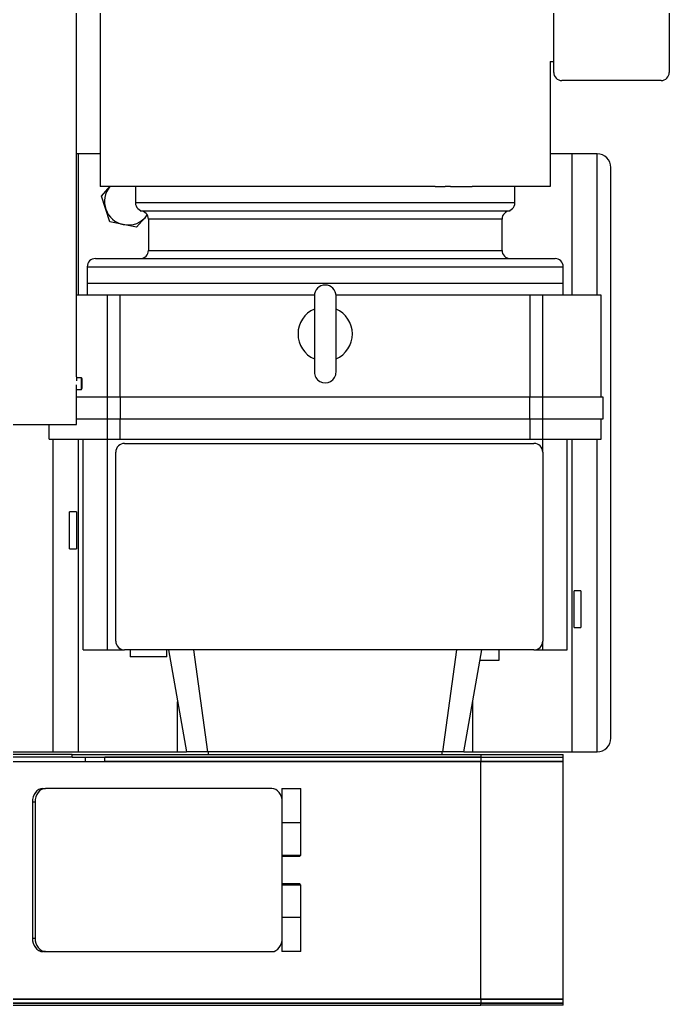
# Model space of a CAD drawing. Extents: x -681219 to -550379, y -242630 to -158199.
# Drawn here: x -601696 to -601219, y -233934 to -233209 of the extents above; entities that cross this region are included whole.
import ezdxf

# ---------------------------------------------------------------- set-up
doc = ezdxf.new("R2010")
doc.units = 0
doc.header["$LTSCALE"] = 1000
doc.layers.get('0').update_dxf_attribs({"linetype": 'CONTINUOUS'})

# ---------------------------------------------------------------- blocks, each defined once
blk = doc.blocks.new('CYPJ15001B0001XY_A_CYPJ1000_V_1')
at = {"color": 0, "linetype": 'ByBlock', "lineweight": -2}
for p, q in [((296, 1343), (466, 1343)), ((472, 1337), (472, 1264)), ((956, 1300), (536, 1300)), ((630, 1293), (630, 1250)), ((705, 1293), (630, 1293)), ((721, 1294.5), (705, 1294.5)), ((705, 1294.5), (705, 1250)), ((721, 1250), (721, 1294.5)), ((736, 1293), (721, 1293)), ((736, 1250), (736, 1293)), ((630, 1290), (526, 1290)), ((526, 1290), (526, 1271.5)), ((966, 1290), (736, 1290)), ((966, 1271.5), (966, 1290)), ((847.5, 1278), (874.5, 1278)), ((847.5, 1278), (847.5, 1273)), ((874.5, 1273), (874.5, 1278)), ((630, 1271.5), (526, 1271.5)), ((526, 1271.5), (526, 1255.5)), ((966, 1271.5), (736, 1271.5)), ((874.5, 1273), (847.5, 1273)), ((966, 1252.62), (966, 1271.5)), ((609, 915), (609, 1265)), ((621, 1265), (609, 1265)), ((621, 915), (621, 1265)), ((630, 1265), (621, 1265)), ((891, 1268), (736, 1268)), ((891, 1250), (891, 1268)), ((968, 1204.32), (968, 1265)), ((970, 1265), (968, 1265)), ((970, 1204.32), (970, 1265)), ((973, 1265), (970, 1265)), ((970, 1204.32), (970, 1265)), ((973, 1265), (973, 1204.32)), ((1148, 1265), (973, 1265)), ((973, 1204.32), (973, 1265)), ((1148, 1265), (1148, 1204.32)), ((1148, 1204.32), (1148, 1265)), ((1151, 1265), (1148, 1265)), ((1151, 1204.32), (1151, 1265)), ((1151, 1265), (1151, 1204.32)), ((1152.5, 1265), (1151, 1265)), ((1152.5, 1265), (1152.5, 1204.32)), ((466, 1258), (296, 1258)), ((458, 1255.5), (458, 1258)), ((458, 1255.5), (550, 1255.5)), ((550, 1255.5), (550, 1255.01)), ((550, 1255.01), (550, 1253.13)), ((603, 921), (603, 1259)), ((550, 1253.13), (550, 1249.89)), ((550, 1249.89), (550, 1245.32)), ((630, 1250), (630, 1240.74)), ((705, 1250), (630, 1250)), ((705, 1250), (705, 1240.42)), ((721, 1250), (705, 1250)), ((721, 1240.42), (721, 1250)), ((736, 1250), (721, 1250)), ((736, 1240.74), (736, 1250)), ((745.5, 1250), (736, 1250)), ((745.5, 1250), (773.67, 1250)), ((773.67, 1250), (856.33, 1250)), ((856.33, 1250), (884.5, 1250)), ((891, 1250), (884.5, 1250)), ((891, 1243.5), (891, 1250)), ((966, 1198.5), (966, 1252.62)), ((550, 1245.32), (550, 1239.47)), ((630, 1240.74), (630, 1097.98)), ((705, 1240.74), (630, 1240.74)), ((705, 1240.42), (705, 939.58)), ((721, 1240.42), (705, 1240.42)), ((736, 1240.74), (721, 1240.74)), ((721, 939.58), (721, 1240.42)), ((736, 939.26), (736, 1240.74)), ((739, 1228.07), (739, 1243.5)), ((891, 1243.5), (891, 1228.07)), ((550, 1239.47), (550, 1232.39)), ((550, 1232.39), (550, 1224.15)), ((562, 1229.5), (550, 1229.5)), ((562, 1229.5), (562, 950.5)), ((568, 954), (568, 1226)), ((739, 1156.36), (739, 1228.07)), ((891, 1228.07), (891, 1013.64)), ((550, 1224.15), (550, 1198.15)), ((574, 1220), (574, 960)), ((597, 1220), (574, 1220)), ((597, 1103.46), (597, 1220)), ((898.5, 1217.89), (891, 1217.89)), ((898.5, 1203.9), (898.5, 1217.89)), ((966, 1192), (891, 1205.22)), ((968, 903.86), (968, 1204.32)), ((968, 1204.32), (970, 1204.32)), ((970, 1204.32), (970, 927.96)), ((970, 1204.32), (973, 1204.32)), ((970, 903.86), (970, 1204.32)), ((1148, 1204.32), (973, 1204.32)), ((973, 539), (973, 1204.32)), ((973, 1204.32), (973, 927.96)), ((1148, 375), (1148, 1204.32)), ((1148, 1204.32), (1148, 375)), ((1148, 1204.32), (1151, 1204.32)), ((1151, 1204.32), (1151, 375)), ((1151, 375), (1151, 1204.32)), ((1152.5, 1204.32), (1151, 1204.32)), ((1152.5, 375), (1152.5, 1204.32)), ((550, 1182.14), (550, 1198.15)), ((966, 1198.5), (929.14, 1198.5)), ((966, 1192), (966, 1198.5)), ((966, 1192), (966, 1176.54)), ((966, 1176.54), (891, 1186.79)), ((550, 1182.14), (550, 1178.14)), ((550, 1170.93), (550, 1178.14)), ((966, 1176.54), (966, 1117.61)), ((968, 1176), (966, 1176)), ((550, 1170.93), (550, 1166.93)), ((550, 1166.93), (550, 955.85)), ((739, 1113.64), (739, 1156.36)), ((966, 1117.61), (966, 1003.46)), ((739, 1056.36), (739, 1113.64)), ((597, 960), (597, 1103.46)), ((686.5, 1098), (630.5, 1098)), ((630, 1082.02), (630, 939.26)), ((630.5, 1082), (686.5, 1082)), ((993, 1058.17), (993, 1072.17)), ((1018, 1072.17), (993, 1072.17)), ((1018, 1058.17), (1018, 1072.17)), ((1042, 1072.17), (1018, 1072.17)), ((1018, 1058.17), (1018, 1072.17)), ((1042, 1058.17), (1042, 1072.17)), ((1043, 1071.17), (1042, 1072.17)), ((1043, 1071.17), (1043, 1059.17)), ((1064, 1072.17), (1063, 1071.17)), ((1063, 1059.17), (1063, 1071.17)), ((1064, 1072.17), (1064, 1058.17)), ((1088, 1072.17), (1064, 1072.17)), ((1088, 1072.17), (1088, 1058.17)), ((1113, 1072.17), (1088, 1072.17)), ((1088, 1072.17), (1088, 1058.17)), ((1113, 1072.17), (1113, 1058.17)), ((1042.22, 1058.4), (1043, 1059.17)), ((1063, 1059.17), (1063.78, 1058.4)), ((739, 1013.64), (739, 1056.36)), ((993, 1058.17), (1000.59, 1058.17)), ((1103, 1058.4), (1003, 1058.4)), ((1105.41, 1058.17), (1113, 1058.17)), ((993, 1050.83), (993, 884.25)), ((1113, 884.25), (1113, 1050.83)), ((739, 957.93), (739, 1013.64)), ((891, 1013.64), (891, 957.93)), ((891, 993.21), (966, 1003.46)), ((966, 1004), (968, 1004)), ((966, 1003.46), (966, 988)), ((891, 974.78), (966, 988)), ((966, 981.5), (966, 988)), ((966, 981.5), (929.14, 981.5)), ((966, 958.72), (966, 981.5)), ((896, 973.5), (891, 973.5)), ((896, 973.5), (896, 946.5)), ((571.12, 959.16), (579.97, 951.31)), ((574, 960), (597, 960)), ((739, 942.5), (739, 957.93)), ((891, 957.93), (891, 942.5)), ((966, 908.5), (966, 958.72)), ((550, 955.85), (550, 947.61)), ((550, 950.5), (562, 950.5)), ((579.97, 951.31), (577.96, 941.52)), ((550, 947.61), (550, 940.53)), ((891, 946.5), (896, 946.5)), ((550, 940.53), (550, 934.68)), ((577.96, 941.52), (575.95, 931.73)), ((630, 939.26), (630, 930)), ((705, 939.26), (630, 939.26)), ((705, 939.58), (705, 930)), ((721, 939.58), (705, 939.58)), ((721, 930), (721, 939.58)), ((736, 939.26), (721, 939.26)), ((736, 930), (736, 939.26)), ((773.67, 936), (745.5, 936)), ((856.33, 936), (773.67, 936)), ((884.5, 936), (856.33, 936)), ((891, 930), (891, 942.5)), ((556.98, 925.42), (549.76, 931.83)), ((550, 934.68), (550, 930.11)), ((550, 930.11), (550, 926.87)), ((575.95, 931.73), (556.98, 925.42)), ((630, 930), (630, 907)), ((705, 930), (630, 930)), ((705, 930), (705, 907)), ((721, 930), (705, 930)), ((721, 907), (721, 930)), ((736, 930), (721, 930)), ((736, 887), (736, 930)), ((891, 930), (736, 930)), ((891, 912), (891, 930)), ((242, 924.5), (550, 924.5)), ((526, 924.5), (526, 908.5)), ((550, 926.87), (550, 924.99)), ((550, 924.99), (550, 924.5)), ((973, 927.96), (970, 927.96)), ((609, 915), (621, 915)), ((621, 915), (630, 915)), ((690.02, 907), (-578, 907)), ((630, 908.5), (526, 908.5)), ((526, 908.5), (526, 907)), ((691.62, 911.29), (690.75, 910.79)), ((690.75, 910.79), (690.75, 907)), ((725, 907), (695.95, 907)), ((699.25, 910.79), (698.38, 911.29)), ((699.25, 907), (699.25, 910.79)), ((725, 853.86), (725, 907)), ((891, 912), (736, 912)), ((966, 908.5), (736, 908.5)), ((789.5, 907), (816.5, 907)), ((789.5, 907), (789.5, 902)), ((816.5, 902), (816.5, 907)), ((966, 890), (966, 908.5)), ((970, 913.58), (973, 913.58)), ((816.5, 902), (789.5, 902)), ((970, 903.86), (968, 903.86)), ((968, 903.86), (968, 802.09)), ((970, 903.86), (970, 802.09)), ((736, 887), (725, 887)), ((966, 890), (736, 890)), ((966, 830), (966, 890)), ((993, 882.29), (993, 884.25)), ((1113, 884.25), (1113, 882.29)), ((1003, 876.68), (1103, 876.68)), ((1003, 876.68), (1003, 874.72)), ((1003, 874.72), (1103, 874.72)), ((1103, 874.72), (1103, 876.68))]:
    blk.add_line(p, q, dxfattribs=at)
for centre, radius, start, end in [((466, 1337), 6, 0, 90), ((536, 1290), 10, 90, 180), ((956, 1290), 10, 0, 90), ((466, 1264), 6, 270, 0), ((609, 1259), 6, 90, 180), ((745.5, 1243.5), 6.5, 90, 180), ((884.5, 1243.5), 6.5, 0, 90), ((562, 1223.5), 6, 0, 90), ((574, 1226), 6, 180, 270), ((597, 1226), 6, 270, 0), ((658.5, 1090), 20, 23.57513, 156.42487), ((630.5, 1090), 8, 90, 270), ((686.5, 1090), 8, 270, 90), ((658.5, 1090), 20, 203.57513, 336.42487), ((574, 954), 6, 90, 180), ((561, 945), 17.31, 348.39525, 54.91915), ((597, 954), 6, 0, 90), ((562, 956.5), 6, 270, 0), ((561, 945), 17.31, 230.54874, 348.39525), ((745.5, 942.5), 6.5, 180, 270), ((884.5, 942.5), 6.5, 270, 0), ((609, 921), 6, 180, 270)]:
    blk.add_arc(centre, radius, start, end, dxfattribs=at)
for centre, major_axis, ratio, start_param, end_param in [((1003, 1050.83), (10, 0), 0.757152, 1.570796, 3.141593), ((1103, 1050.83), (10, 0), 0.757152, 0, 1.570796), ((695, 910.79), (4.25, 0), 0.0115, 0, 3.141593), ((695, 911.29), (3.38, 0), 0.0115, 0.019921, 3.121671), ((1003, 884.25), (-10, 0), 0.757152, 0, 1.570796), ((1003, 882.29), (10, 0), 0.757152, 3.141593, 4.712389), ((1103, 884.25), (-10, 0), 0.757152, 1.570796, 3.141593), ((1103, 882.29), (10, 0), 0.757152, 4.712389, 6.283185)]:
    blk.add_ellipse(centre, major_axis=major_axis, ratio=ratio, start_param=start_param, end_param=end_param, dxfattribs=at)
blk.add_open_spline([(690, 907), (690.04, 907), (690.36, 907), (691.43, 906.99), (692.21, 906.99), (693, 906.99)], degree=3, knots=[0.7580823, 0.7580823, 0.7580823, 0.7580823, 0.875, 0.875, 1, 1, 1, 1], dxfattribs=at)

msp = doc.modelspace()

# ---------------------------------------------------------------- block references
at = {"color": 4, "rotation": 270}
msp.add_blockref('CYPJ15001B0001XY_A_CYPJ1000_V_1', (-602561.7373, -232781.3953), dxfattribs=at)

doc.saveas('drawing.dxf')
